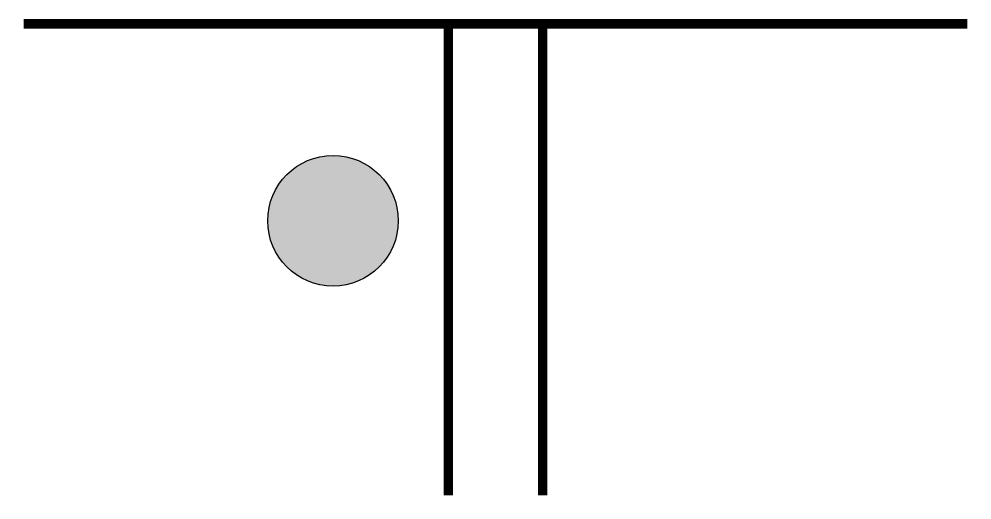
# Model space of a CAD drawing. Extents: x 2.8 to 12.9, y 1.4 to 6.5.
import ezdxf

# ---------------------------------------------------------------- set-up
doc = ezdxf.new("R2010")
doc.units = 0
doc.header["$MEASUREMENT"] = 0
doc.layers.get('0').update_dxf_attribs({"linetype": 'CONTINUOUS'})

msp = doc.modelspace()

# ---------------------------------------------------------------- hatches: boundary and pattern name
h = msp.add_hatch(color=256)
edge = h.paths.add_edge_path()
edge.add_arc((6.149, 4.34), 0.692, 0, 360)

# ---------------------------------------------------------------- linework, layer by layer
at = {"const_width": 0.1}
for points in [[(2.871, 6.429), (12.871, 6.429)], [(7.371, 6.429), (7.371, 1.429)], [(8.371, 6.429), (8.371, 1.429)]]:
    msp.add_lwpolyline(points, dxfattribs=at)
msp.add_circle((6.149, 4.34), 0.692)

doc.saveas('drawing.dxf')
